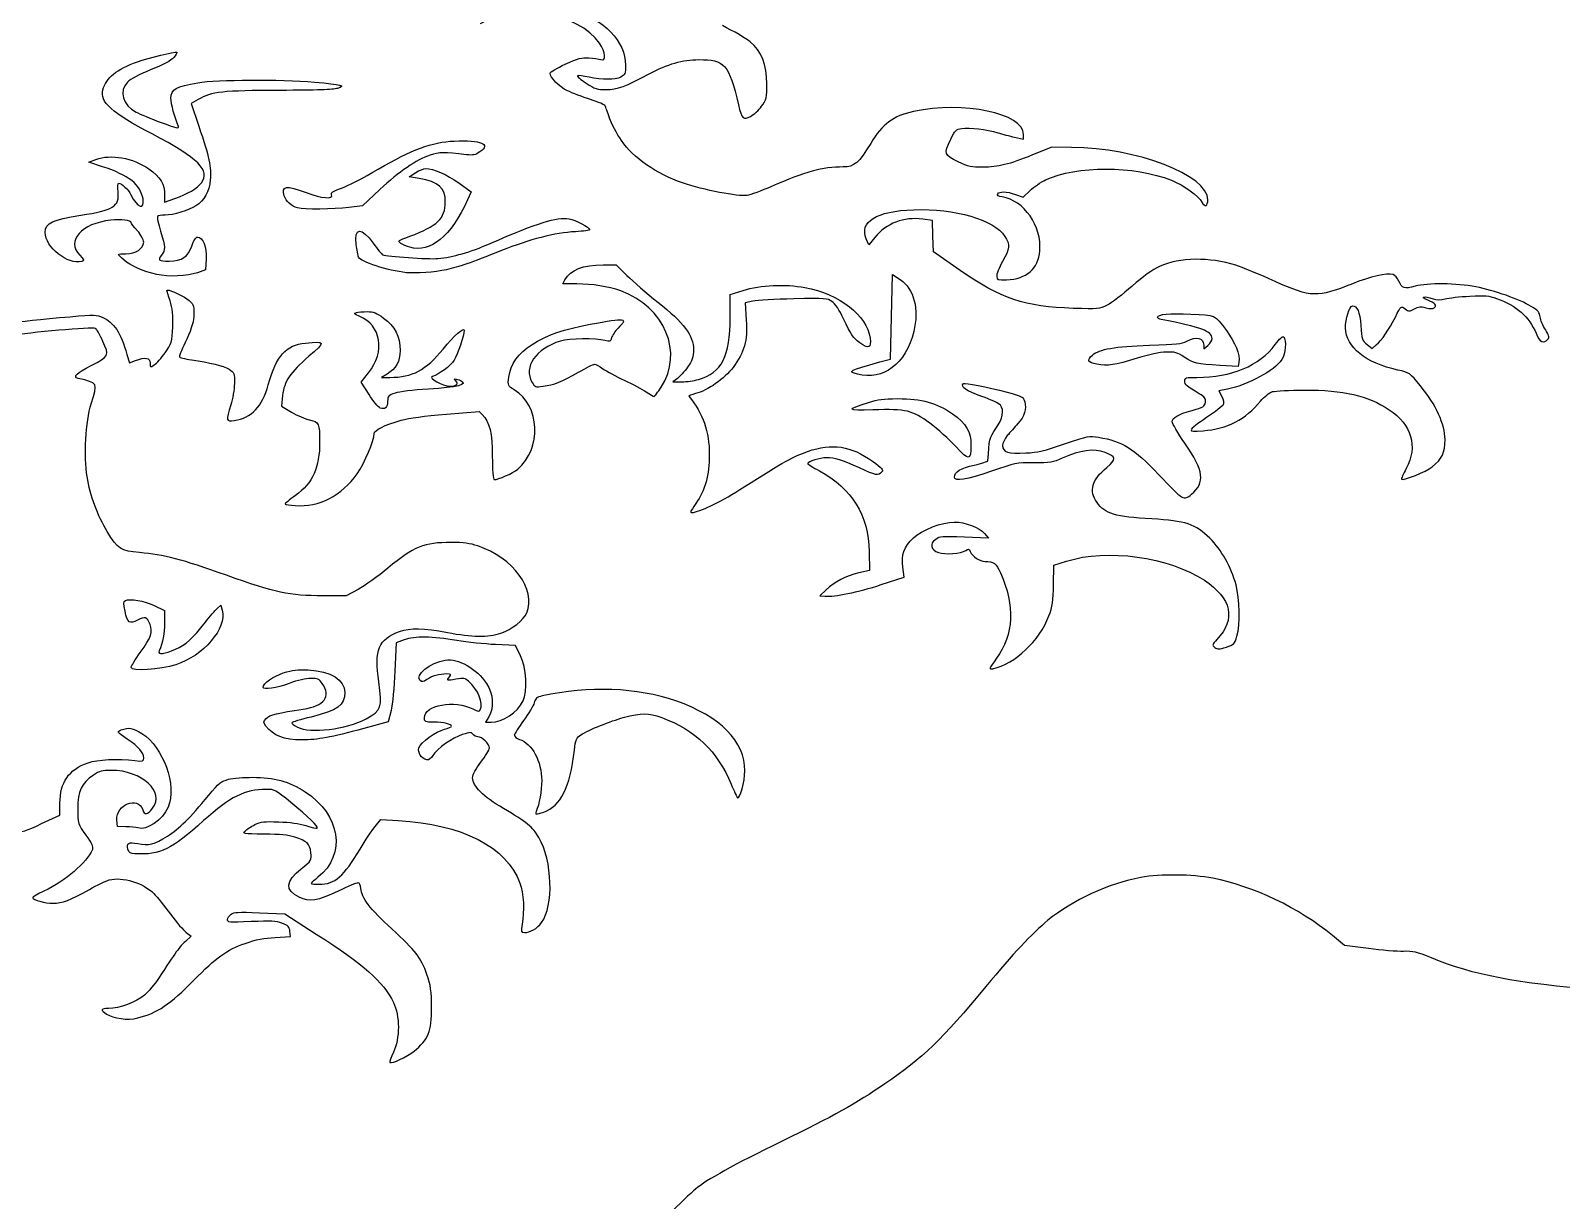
# Model space of a CAD drawing. Extents: x 0 to 500, y 0 to 193.
# Drawn here: x 107.9 to 188.1, y 65 to 126.3 of the extents above; entities that cross this region are included whole.
import ezdxf

# ---------------------------------------------------------------- set-up
doc = ezdxf.new("R2010")
doc.units = 0
doc.layers.add('Layer_1', color=7, linetype='CONTINUOUS')

msp = doc.modelspace()

# ---------------------------------------------------------------- linework, layer by layer
at = {"layer": 'Layer_1', "color": 7}
for points in [[(116.69921, 122.652373), (116.32411, 122.433383), (116.72354, 121.252323)], [(159.47454, 120.678213), (159.94106, 120.575893), (159.94106, 120.822383)], [(162.46248, 120.141543), (161.4164, 120.147543), (160.41681, 119.745343)], [(111.68052, 119.130533), (110.95313, 119.367903), (111.32438, 119.505843)], [(128.2631, 118.511283), (127.74106, 118.602983), (128.08999, 118.820403)], [(126.20703, 117.928493), (125.30478, 117.086913), (124.5924, 116.994313)], [(130.34998, 118.276873), (131.00216, 117.817263), (130.80779, 117.387273)], [(114.93382, 117.630613), (114.93382, 117.274593), (115.46701, 117.463023)], [(159.52024, 117.672963), (159.91424, 117.532883), (160.2844, 117.880413)], [(156.62435, 113.696643), (155.2285, 114.674193), (155.1973, 115.496693), (155.1661, 116.319193), (154.66161, 116.383293)], [(152.14798, 115.415923), (151.83635, 115.035403), (151.70327, 115.345163)], [(117.10628, 114.305863), (117.07438, 113.717633), (116.65921, 113.576193)], [(137.90629, 113.985513), (138.60084, 113.985513), (139.15968, 113.430523)], [(136.53546, 112.989503), (135.79723, 112.990373), (135.9116, 113.200883)], [(152.42005, 108.903073), (152.9689, 109.053113), (153.0238, 111.270543), (153.0787, 113.487963), (153.47965, 113.216013)], [(144.57143, 111.238413), (144.57343, 112.433613), (145.24756, 112.644593)], [(145.75905, 112.077503), (145.353, 111.990203), (145.4144, 111.093273)], [(112.95898, 109.297603), (113.0847, 108.858203), (113.401, 108.972273)], [(169.38307, 109.779153), (169.38707, 109.583953), (169.60296, 109.764663)], [(177.94326, 109.813633), (178.21486, 109.612013), (178.41993, 109.788623)], [(125.64334, 107.194993), (125.23483, 107.834343), (125.62166, 108.326393)], [(171.22855, 108.895003), (171.19095, 108.665353), (170.23758, 108.716053), (170.23723, 108.716033)], [(126.58743, 108.263803), (126.29496, 108.091943), (126.73403, 108.091993)], [(141.80176, 108.033793), (141.57131, 107.861563), (142.03304, 107.861563)], [(121.11481, 107.148033), (121.05421, 106.589133), (121.58989, 106.267363)], [(170.63329, 107.477493), (170.18383, 107.385193), (170.3295, 107.090333)], [(126.22829, 106.486003), (126.22829, 106.486153)], [(129.70008, 106.163303), (131.41854, 106.300803), (131.5782, 106.143463)], [(157.89358, 99.915923), (158.10136, 99.663473), (156.84103, 99.715973)], [(151.85355, 98.958413), (151.87305, 97.978103), (151.30581, 97.843213)], [(152.47545, 97.231023), (153.68285, 97.625963), (153.61325, 98.148023)], [(161.51906, 97.215863), (161.53276, 98.243973), (162.19907, 98.460153)], [(125.0727, 96.983003), (124.44779, 96.647143), (123.23179, 96.649143)], [(149.60624, 96.964553), (149.27542, 96.647103), (149.54396, 96.623903)], [(114.38791, 96.137143), (114.92819, 95.881613), (114.92819, 95.230953)], [(117.68922, 95.982123), (117.88496, 96.159133), (117.95686, 95.891843)], [(127.49231, 94.337303), (127.0652, 94.182953), (127.0005, 92.697523)], [(133.58271, 93.508553), (133.32205, 94.044393), (132.27924, 94.090693)], [(113.1774, 92.887923), (113.17752, 92.887883)], [(126.79586, 90.629723), (126.65587, 90.047343), (125.37863, 89.698753)], [(131.9188, 90.312903), (131.7416, 90.025833), (132.03786, 90.025833)], [(108.48699, 84.708153), (109.44748, 85.160393), (109.44748, 85.780333)], [(134.80186, 85.317903), (134.80186, 85.317683)], [(112.90521, 84.548523), (112.46613, 84.552523), (112.43623, 84.896993)], [(125.96328, 84.554453), (126.26894, 84.918163), (127.16695, 84.870063)], [(119.91186, 80.037733), (121.22404, 79.983133), (122.88236, 78.922953)], [(116.0697, 79.002723), (116.33176, 78.811343), (116.01833, 78.532673)], [(120.73421, 78.749223), (121.53335, 78.795923), (121.50025, 79.071553)], [(178.01588, 78.161073), (176.76699, 78.325743), (176.12601, 78.852803)]]:
    msp.add_lwpolyline(points, dxfattribs=at)
for points in [[(121.90418, 116.967013)], [(127.7791, 114.909473)], [(114.52619, 113.479593)], [(127.61219, 113.576543)], [(151.24006, 108.256763)], [(156.39558, 104.465993)]]:
    msp.add_lwpolyline(points, close=True, dxfattribs=at)
for points in [[(137.7174, 125.600603), (136.65716, 127.188703), (133.29713, 127.733023), (131.46792, 126.613013)], [(136.22064, 127.417983), (137.99391, 126.825353), (139.08486, 125.691473), (139.08486, 124.441053)], [(145.62132, 125.672773), (145.40802, 125.846553), (144.75154, 126.228703), (144.16246, 126.521993)], [(113.50471, 124.626293), (114.09444, 124.834743), (115.49957, 125.175483), (115.56921, 125.126923)], [(137.7951, 124.745283), (138.08695, 124.654883), (138.04573, 125.108873), (137.7174, 125.600603)], [(146.49313, 123.475773), (146.49213, 124.472143), (146.20347, 125.198483), (145.62132, 125.672773)], [(111.69391, 123.153773), (111.86596, 123.793343), (112.41785, 124.242123), (113.50471, 124.626293)], [(115.41347, 124.850333), (115.27942, 124.692193), (114.86696, 124.471933), (114.22414, 124.215193)], [(115.56921, 125.126923), (115.59641, 125.107923), (115.52631, 124.983483), (115.41347, 124.850333)], [(135.1332, 124.033693), (135.1332, 124.090393), (135.49132, 124.300243), (135.92903, 124.500053)], [(135.92903, 124.500053), (136.60935, 124.810623), (136.78858, 124.859103), (137.16393, 124.834083)], [(137.16393, 124.834083), (137.40542, 124.817983), (137.68945, 124.778083), (137.7951, 124.745283)], [(139.08486, 124.441053), (139.08486, 124.015643), (139.05026, 123.928523), (138.84089, 123.826243)], [(140.31866, 123.989633), (141.29257, 124.512073), (142.07827, 124.737513), (142.93161, 124.739343)], [(142.93161, 124.739343), (144.28439, 124.742343), (144.49274, 124.503703), (145.00447, 122.366173)], [(112.98923, 123.562043), (112.52902, 123.084763), (112.73679, 122.358873), (113.43993, 121.987373)], [(114.22414, 124.215193), (113.60491, 123.967873), (113.14705, 123.725713), (112.98923, 123.562043)], [(116.67005, 123.529643), (117.71329, 123.698723), (120.95286, 123.716033), (122.78232, 123.562343)], [(122.78232, 123.562343), (124.2283, 123.440843), (124.45935, 123.378183), (123.98979, 123.234863)], [(136.03809, 123.111853), (135.60328, 123.317073), (135.1332, 123.795963), (135.1332, 124.033693)], [(136.57042, 123.893243), (136.53562, 123.868943), (136.73846, 123.696663), (137.02121, 123.510353)], [(137.17323, 123.823243), (136.8765, 123.886043), (136.60524, 123.917543), (136.57042, 123.893243)], [(138.84089, 123.826243), (138.53413, 123.676403), (137.87189, 123.675063), (137.17323, 123.823243)], [(138.06905, 123.171623), (138.64746, 123.171623), (139.10167, 123.336783), (140.31866, 123.989633)], [(114.27817, 120.844203), (112.15168, 121.963143), (111.52443, 122.523723), (111.69391, 123.153773)], [(115.26475, 122.725763), (115.26275, 123.189993), (115.53476, 123.345653), (116.67005, 123.529643)], [(120.97113, 123.128213), (117.98806, 123.121213), (117.38814, 123.054613), (116.69921, 122.652373)], [(123.98979, 123.234863), (123.74938, 123.161463), (122.93446, 123.132693), (120.97113, 123.128213)], [(137.24776, 122.652073), (136.83942, 122.783673), (136.29506, 122.990573), (136.03809, 123.111853)], [(137.02121, 123.510353), (137.48413, 123.205343), (137.58843, 123.171623), (138.06905, 123.171623)], [(146.21918, 122.297163), (146.46185, 122.626003), (146.49415, 122.764993), (146.49313, 123.475773)], [(113.43993, 121.987373), (113.62765, 121.888173), (114.21846, 121.645323), (114.75284, 121.447673)], [(115.6617, 121.230433), (115.45909, 121.689423), (115.26616, 122.416243), (115.26475, 122.725763)], [(138.02724, 122.313593), (138.00684, 122.368193), (137.6561, 122.520483), (137.24776, 122.652073)], [(138.24728, 121.678533), (138.14663, 121.973243), (138.04762, 122.259023), (138.02724, 122.313593)], [(145.00447, 122.366173), (145.18097, 121.628913), (145.25025, 121.563123), (145.63761, 121.764803)], [(145.63761, 121.764803), (145.80616, 121.852603), (146.06787, 122.092133), (146.21918, 122.297163)], [(154.17722, 122.017233), (153.10202, 121.785633), (152.55693, 121.380463), (151.93395, 120.349793)], [(159.94106, 120.822383), (159.94106, 121.930903), (156.79974, 122.582103), (154.17722, 122.017233)], [(114.75284, 121.447673), (115.52464, 121.162193), (115.71153, 121.117523), (115.6617, 121.230433)], [(116.72354, 121.252323), (117.27461, 119.622903), (117.38347, 119.113473), (117.32544, 118.436063)], [(138.87338, 120.495033), (138.62967, 120.851243), (138.34793, 121.383813), (138.24728, 121.678533)], [(156.12658, 120.573313), (156.34836, 121.039043), (156.40785, 121.096603), (156.7096, 121.137233)], [(156.7096, 121.137233), (157.11314, 121.191533), (158.0151, 121.081133), (158.5904, 120.906973)], [(116.85872, 118.277643), (117.34715, 118.936303), (116.72154, 119.558523), (114.27817, 120.844203)], [(126.1303, 119.002143), (127.87487, 120.028083), (128.94071, 120.422533), (130.10606, 120.473483)], [(130.10606, 120.473483), (131.53132, 120.535783), (132.0432, 120.322133), (131.45361, 119.910963)], [(142.06426, 118.289183), (140.71086, 118.749323), (139.49064, 119.592863), (138.87338, 120.495033)], [(151.93395, 120.349793), (151.32227, 119.337783), (151.0621, 119.114123), (150.49654, 119.114123)], [(156.51077, 119.389663), (155.77708, 119.730303), (155.75603, 119.795133), (156.12658, 120.573313)], [(158.5904, 120.906973), (158.82009, 120.837473), (159.21796, 120.734483), (159.47454, 120.678213)], [(111.32438, 119.505843), (112.1258, 119.803633), (113.26316, 119.601643), (114.10306, 119.012353)], [(128.84374, 119.735083), (128.12093, 119.491073), (127.22168, 118.874933), (126.20703, 117.928493)], [(130.75999, 119.758183), (129.56649, 119.904523), (129.33761, 119.901763), (128.84374, 119.735083)], [(131.45361, 119.910963), (131.20764, 119.739433), (131.10224, 119.716213), (130.75999, 119.758183)], [(160.41681, 119.745343), (159.15917, 119.239303), (158.63053, 119.109313), (157.80148, 119.102243)], [(169.60076, 117.399593), (169.60076, 118.683103), (165.85672, 120.121273), (162.46248, 120.141543)], [(113.80037, 117.438123), (113.67225, 118.192513), (113.06202, 118.679693), (111.68052, 119.130533)], [(114.10306, 119.012353), (114.717, 118.581593), (114.93382, 118.220973), (114.93382, 117.630613)], [(124.19399, 117.999343), (124.5043, 118.107093), (125.37564, 118.558343), (126.1303, 119.002143)], [(128.08999, 118.820403), (128.2819, 118.939983), (128.52134, 119.037823), (128.62207, 119.037823)], [(128.62207, 119.037823), (129.00057, 119.037823), (129.71941, 118.721263), (130.34998, 118.276873)], [(150.49654, 119.114123), (149.39848, 119.114123), (148.49822, 118.870113), (146.73691, 118.095083)], [(157.80148, 119.102243), (157.21331, 119.097243), (157.07366, 119.128343), (156.51077, 119.389663)], [(161.09364, 118.436843), (162.7085, 119.205223), (165.72983, 119.196843), (167.69338, 118.418543)], [(112.4976, 117.813563), (112.4714, 118.065883), (112.4816, 118.272323), (112.5202, 118.272323)], [(112.5202, 118.272323), (112.66675, 118.272323), (113.04245, 117.917193), (113.16446, 117.663333)], [(115.46701, 117.463023), (116.14319, 117.701963), (116.65322, 118.000513), (116.85872, 118.277643)], [(117.32544, 118.436063), (117.27194, 117.811753), (117.02671, 117.372483), (116.56359, 117.071453)], [(121.19895, 117.597063), (121.0277, 118.128283), (121.28725, 118.168363), (122.3508, 117.774893)], [(123.68539, 117.655223), (123.64139, 117.772673), (123.74699, 117.844133), (124.19399, 117.999343)], [(129.64292, 117.266853), (129.64292, 118.026973), (129.30969, 118.327503), (128.2631, 118.511283)], [(145.45327, 117.621683), (144.99186, 117.550983), (143.19373, 117.905173), (142.06426, 118.289183)], [(146.73691, 118.095083), (146.20622, 117.861563), (145.62858, 117.648533), (145.45327, 117.621683)], [(160.2844, 117.880413), (160.48799, 118.071543), (160.85215, 118.321943), (161.09364, 118.436843)], [(167.69338, 118.418543), (168.34438, 118.160503), (169.12704, 117.598983), (169.28995, 117.273093)], [(110.54306, 116.588233), (112.23899, 116.840973), (112.57652, 117.052593), (112.4976, 117.813563)], [(113.16446, 117.663333), (113.49167, 116.982513), (113.90246, 116.837013), (113.80037, 117.438123)], [(121.90418, 116.966953), (121.57213, 117.061753), (121.29036, 117.313473), (121.19895, 117.597063)], [(122.3508, 117.774893), (123.18, 117.468123), (123.77557, 117.414713), (123.68539, 117.655223)], [(130.80779, 117.387273), (129.94811, 115.485393), (128.85943, 114.594733), (127.7791, 114.909473)], [(127.77928, 115.485033), (129.22355, 116.023153), (129.64292, 116.424123), (129.64292, 117.266853)], [(158.82997, 117.547203), (158.62581, 117.578503), (158.54633, 117.629503), (158.58696, 117.703363)], [(158.58696, 117.703363), (158.66946, 117.853333), (159.04762, 117.841023), (159.52024, 117.672963)], [(160.79455, 114.714893), (160.91494, 115.999803), (159.96187, 117.373833), (158.82997, 117.547203)], [(169.28995, 117.273093), (169.43353, 116.985863), (169.60076, 117.053923), (169.60076, 117.399593)], [(108.67698, 115.688313), (108.67698, 116.185053), (109.05236, 116.366083), (110.54306, 116.588233)], [(112.10587, 116.322863), (110.57532, 116.167403), (109.75723, 115.241543), (110.48741, 114.491203)], [(113.17752, 116.206683), (113.17752, 116.324073), (112.66493, 116.379643), (112.10587, 116.322863)], [(114.56138, 116.524953), (114.53048, 116.490153), (114.60168, 116.140443), (114.71956, 115.747833)], [(114.96774, 116.589953), (114.77509, 116.589083), (114.59223, 116.559753), (114.56138, 116.524953)], [(116.56359, 117.071453), (116.20605, 116.839043), (115.38713, 116.591963), (114.96774, 116.589953)], [(124.5924, 116.994313), (123.78228, 116.889043), (122.23243, 116.873273), (121.90418, 116.967013)], [(131.98502, 115.104753), (134.5523, 116.220753), (135.44788, 116.499633), (136.12929, 116.395263)], [(136.12929, 116.395263), (136.45141, 116.345963), (137.217, 115.945133), (137.217, 115.825843)], [(151.70327, 115.345163), (151.31656, 116.245293), (152.22153, 116.802313), (154.19128, 116.876563)], [(154.66161, 116.383293), (153.65317, 116.511503), (152.76542, 116.169843), (152.14798, 115.415923)], [(154.19128, 116.876563), (156.35248, 116.958063), (158.39346, 116.360863), (158.96796, 115.478973)], [(110.59693, 114.166063), (109.85961, 113.968763), (108.67698, 114.906423), (108.67698, 115.688313)], [(113.50683, 115.772133), (113.32571, 115.971303), (113.17752, 116.166853), (113.17752, 116.206683)], [(113.83614, 115.170423), (113.83614, 115.305133), (113.69198, 115.568533), (113.50683, 115.772133)], [(114.71956, 115.747833), (114.97669, 114.891153), (114.98094, 114.777593), (114.76656, 114.490873)], [(124.97237, 115.057223), (124.86185, 115.952463), (125.24643, 115.978643), (125.866, 115.118023)], [(136.46937, 115.724623), (135.37168, 115.660423), (134.06809, 115.328683), (132.58441, 114.735893)], [(137.217, 115.825843), (137.217, 115.794243), (136.88057, 115.748643), (136.46937, 115.724623)], [(112.9001, 114.567333), (113.40561, 114.567333), (113.83614, 114.844723), (113.83614, 115.170423)], [(115.17071, 114.187863), (115.84974, 114.200263), (116.16774, 114.410193), (116.35261, 114.968023)], [(116.35261, 114.968023), (116.45101, 115.264763), (116.56512, 115.439993), (116.66008, 115.439993)], [(116.66008, 115.439993), (116.94011, 115.439993), (117.14023, 114.931343), (117.10628, 114.305863)], [(125.09769, 114.395943), (125.06259, 114.485943), (125.00619, 114.783563), (124.97237, 115.057223)], [(125.866, 115.118023), (126.08713, 114.810893), (126.31119, 114.540333), (126.36393, 114.516773)], [(127.31026, 115.112863), (127.12459, 115.230033), (127.15088, 115.250893), (127.77928, 115.485033)], [(127.7791, 114.909443), (127.62941, 114.953043), (127.41842, 115.044593), (127.31026, 115.112863)], [(129.25026, 114.317283), (130.06124, 114.394783), (130.92199, 114.642643), (131.98502, 115.104753)], [(132.58441, 114.735893), (130.91746, 114.069903), (130.37956, 113.882903), (129.6978, 113.732363)], [(158.96796, 115.478973), (159.24555, 115.052843), (159.22336, 114.826583), (158.83814, 114.155693)], [(159.05711, 113.204053), (160.10829, 113.251953), (160.7062, 113.771843), (160.79455, 114.714893)], [(110.48741, 114.491203), (110.71406, 114.258283), (110.73287, 114.202443), (110.59693, 114.166063)], [(112.51891, 114.532433), (112.51891, 114.551633), (112.69044, 114.567333), (112.9001, 114.567333)], [(112.79705, 114.243253), (112.64407, 114.383123), (112.51891, 114.513253), (112.51891, 114.532433)], [(114.52615, 113.479593), (113.83449, 113.637213), (113.10988, 113.957233), (112.79705, 114.243253)], [(114.76656, 114.490873), (114.56135, 114.216473), (114.6131, 114.177673), (115.17071, 114.187863)], [(127.61219, 113.576593), (126.60142, 113.679873), (125.1988, 114.136923), (125.09769, 114.395943)], [(126.36393, 114.516773), (126.56759, 114.425773), (128.78333, 114.272643), (129.25026, 114.317283)], [(135.9116, 113.200883), (136.19757, 113.727263), (136.85408, 113.985513), (137.90629, 113.985513)], [(158.83814, 114.155693), (158.65414, 113.835253), (158.5183, 113.485043), (158.53628, 113.377453)], [(171.05863, 113.964923), (169.68766, 114.402623), (168.12632, 114.379043), (167.06618, 113.904623)], [(173.1305, 113.115263), (172.31668, 113.478593), (171.38433, 113.860943), (171.05863, 113.964923)], [(116.65921, 113.576193), (116.11656, 113.391323), (115.11307, 113.345883), (114.52619, 113.479593)], [(129.6978, 113.732363), (129.08761, 113.597643), (128.11612, 113.525053), (127.61219, 113.576543)], [(139.15968, 113.430523), (139.46706, 113.125283), (140.19604, 112.496623), (140.77963, 112.033503)], [(153.47965, 113.216013), (154.20255, 112.725683), (154.48, 111.657923), (154.18876, 110.487003)], [(162.54833, 111.708273), (160.0132, 111.783273), (158.75199, 112.206603), (156.62435, 113.696643)], [(158.53628, 113.377453), (158.56648, 113.196463), (158.60548, 113.183493), (159.05711, 113.204053)], [(167.06618, 113.904623), (166.70898, 113.744773), (166.20323, 113.379823), (165.63325, 112.870643)], [(177.17493, 112.994713), (175.32647, 112.257663), (175.03177, 112.266443), (173.1305, 113.115263)], [(179.30801, 113.479483), (178.98557, 113.565783), (178.10546, 113.365753), (177.17493, 112.994713)], [(179.60965, 113.127723), (179.53725, 113.296163), (179.40155, 113.454443), (179.30801, 113.479483)], [(180.47046, 112.867433), (179.90717, 112.710263), (179.77137, 112.751323), (179.60965, 113.127723)], [(115.04543, 112.643983), (115.04543, 112.751203), (115.7975, 112.438413), (116.09969, 112.205503)], [(115.21999, 112.095653), (115.12399, 112.382453), (115.04543, 112.629203), (115.04543, 112.643983)], [(138.83484, 112.618873), (138.15251, 112.862143), (137.36878, 112.988473), (136.53546, 112.989503)], [(140.95205, 107.574553), (142.14933, 109.370913), (141.12948, 111.800743), (138.83484, 112.618873)], [(145.24756, 112.644593), (146.15586, 112.928843), (147.46256, 112.992073), (148.47588, 112.800793)], [(148.47588, 112.800793), (150.31277, 112.454053), (151.74413, 111.347233), (151.89933, 110.153563)], [(165.63325, 112.870643), (165.14876, 112.437833), (164.55904, 111.990283), (164.32275, 111.876093)], [(183.65052, 112.832433), (182.62763, 113.030103), (181.11316, 113.046783), (180.47046, 112.867433)], [(181.08721, 112.154513), (180.69886, 112.319653), (180.92914, 112.361173), (181.40131, 112.211113)], [(182.03789, 112.209113), (182.23125, 112.257913), (182.81086, 112.320353), (183.32591, 112.347963)], [(183.32591, 112.347963), (184.1559, 112.392463), (184.31556, 112.379263), (184.73018, 112.231733)], [(186.55187, 111.809473), (185.93416, 112.178683), (184.60086, 112.648783), (183.65052, 112.832433)], [(115.3572, 110.730543), (115.383, 111.314493), (115.3408, 111.734703), (115.21999, 112.095653)], [(116.09969, 112.205503), (116.44321, 111.940743), (116.47243, 111.879113), (116.47243, 111.419453)], [(124.98073, 111.487903), (125.07953, 111.514303), (125.33765, 111.535903), (125.55436, 111.535903)], [(125.55436, 111.535903), (125.87672, 111.535903), (126.03255, 111.474703), (126.41101, 111.199203)], [(140.77963, 112.033503), (142.14602, 110.949193), (142.65354, 110.275123), (142.64978, 109.549623)], [(147.90019, 112.204103), (146.94589, 112.182503), (145.98237, 112.125503), (145.75905, 112.077503)], [(149.90487, 112.066783), (149.64098, 112.239673), (149.59876, 112.242563), (147.90019, 112.204103)], [(150.50708, 111.166033), (150.29915, 111.618693), (150.07339, 111.956373), (149.90487, 112.066783)], [(164.32275, 111.876093), (163.89904, 111.671323), (163.87468, 111.669023), (162.54833, 111.708273)], [(176.8112, 110.683773), (176.7983, 111.120663), (177.02539, 111.842143), (177.17576, 111.842143)], [(177.17576, 111.842143), (177.43265, 111.842143), (177.56313, 111.533563), (177.61539, 110.802403)], [(179.42809, 111.251623), (179.72999, 111.845853), (179.73151, 111.847143), (179.94155, 111.689933)], [(179.94155, 111.689933), (180.15027, 111.533693), (180.1547, 111.533603), (180.42169, 111.679933)], [(180.42169, 111.679933), (180.64902, 111.804633), (180.74218, 111.814333), (181.01714, 111.741933)], [(181.01714, 111.741933), (181.25834, 111.678433), (181.37527, 111.678533), (181.46679, 111.742803)], [(181.46679, 111.742803), (181.6259, 111.853753), (181.51719, 111.971683), (181.08721, 112.154513)], [(181.40131, 112.211113), (181.6185, 112.142113), (181.76999, 112.141613), (182.03789, 112.209113)], [(184.73018, 112.231733), (185.75785, 111.866123), (186.43651, 111.265623), (186.7997, 110.400603)], [(187.01436, 111.256993), (186.98916, 111.491483), (186.89421, 111.604853), (186.55187, 111.809473)], [(105.1847, 110.464823), (105.95213, 110.852503), (106.83659, 111.001093), (109.97904, 111.270283)], [(111.31281, 110.655853), (111.13402, 110.732953), (107.84528, 110.447773), (106.81913, 110.266243)], [(109.97904, 111.270283), (111.29512, 111.383013), (111.34437, 111.381943), (111.68896, 111.233383)], [(111.68896, 111.233383), (112.26752, 110.984033), (112.63808, 110.419213), (112.95898, 109.297603)], [(114.96581, 109.385353), (115.28812, 109.841933), (115.32321, 109.962493), (115.3572, 110.730543)], [(116.47243, 111.419453), (116.47243, 111.058333), (116.36641, 110.691983), (116.08824, 110.091923)], [(125.13202, 111.299513), (124.86397, 111.413183), (124.83524, 111.448963), (124.98073, 111.487903)], [(125.62166, 108.326393), (126.50891, 109.454993), (126.28571, 110.810243), (125.13202, 111.299513)], [(126.41101, 111.199203), (126.99172, 110.776573), (127.27073, 110.227313), (127.27046, 109.507353)], [(129.52851, 109.577783), (130.08903, 110.266893), (130.63084, 110.750083), (130.63084, 110.560843)], [(132.96856, 108.103033), (133.14328, 109.446773), (134.61927, 110.407903), (137.22734, 110.876253)], [(137.22734, 110.876253), (139.14562, 111.220733), (139.22012, 111.210543), (138.69844, 110.675163)], [(142.90139, 107.980043), (144.13423, 108.339263), (144.56816, 109.185893), (144.57143, 111.238413)], [(145.4144, 111.093273), (145.4881, 110.016913), (145.3172, 109.405763), (144.72111, 108.614713)], [(151.3582, 109.909263), (150.98317, 110.189653), (150.89738, 110.316343), (150.50708, 111.166033)], [(166.96485, 111.236813), (166.96485, 111.400683), (167.57451, 111.461503), (168.70761, 111.410663)], [(167.15694, 111.125803), (167.05129, 111.146503), (166.96485, 111.196503), (166.96485, 111.236813)], [(169.81885, 110.131923), (169.81885, 110.508193), (169.28285, 110.708323), (167.15694, 111.125803)], [(168.70761, 111.410663), (170.03009, 111.351363), (169.93031, 111.397863), (170.57272, 110.540813)], [(177.61539, 110.802403), (177.66569, 110.099253), (177.70059, 109.993743), (177.94326, 109.813633)], [(178.41993, 109.788623), (178.7208, 110.047733), (179.0849, 110.576093), (179.42809, 111.251623)], [(187.29191, 110.593203), (187.15672, 110.796023), (187.03183, 111.094723), (187.01436, 111.256993)], [(111.08165, 108.715373), (112.03401, 109.202753), (112.04198, 109.219083), (111.69674, 109.975183)], [(111.69674, 109.975183), (111.53566, 110.327963), (111.36289, 110.634273), (111.31281, 110.655853)], [(116.08824, 110.091923), (115.87694, 109.636093), (115.70405, 109.225813), (115.70405, 109.180173)], [(122.31937, 109.891413), (123.36726, 110.001003), (123.37697, 109.963613), (122.49833, 109.201163)], [(130.63084, 110.560843), (130.63084, 110.309883), (130.28333, 109.271093), (130.10571, 108.991063)], [(135.67404, 109.990423), (134.38675, 109.598543), (133.71506, 108.621143), (134.18922, 107.829763)], [(138.00237, 110.019923), (137.55222, 110.146173), (136.12635, 110.128093), (135.67404, 109.990423)], [(138.35689, 110.164963), (138.29669, 109.955003), (138.27109, 109.944543), (138.00237, 110.019923)], [(138.69844, 110.675163), (138.54628, 110.519003), (138.39258, 110.289403), (138.35689, 110.164963)], [(154.18876, 110.487003), (153.76885, 108.798793), (152.59569, 107.911473), (151.24006, 108.256763)], [(151.89933, 110.153563), (151.96803, 109.624993), (151.82483, 109.560343), (151.3582, 109.909263)], [(166.53966, 109.770933), (167.97589, 109.818533), (168.21533, 109.845433), (168.49877, 109.991583)], [(168.49877, 109.991583), (169.01151, 110.255943), (169.37578, 110.168443), (169.38307, 109.779153)], [(169.60296, 109.764663), (169.7217, 109.864063), (169.81885, 110.029323), (169.81885, 110.131923)], [(170.57272, 110.540813), (171.02866, 109.932563), (171.29071, 109.274923), (171.22855, 108.895003)], [(173.12763, 109.810183), (173.35717, 110.118933), (173.52391, 110.267873), (173.57601, 110.210733)], [(173.57601, 110.210733), (173.72907, 110.042853), (173.66541, 109.305493), (173.47339, 109.021363)], [(179.5559, 108.475723), (177.8656, 108.840433), (176.84126, 109.664503), (176.8112, 110.683773)], [(186.7997, 110.400603), (187.00356, 109.915043), (187.1801, 109.828433), (187.42139, 110.095633)], [(187.42139, 110.095633), (187.50939, 110.193033), (187.47779, 110.314313), (187.29191, 110.593203)], [(113.401, 108.972273), (113.93164, 109.163633), (114.16728, 109.124443), (114.16728, 108.844823)], [(114.38952, 108.743573), (114.51175, 108.820673), (114.77108, 109.109513), (114.96581, 109.385353)], [(115.70405, 109.180173), (115.70405, 109.134573), (115.98808, 109.058073), (116.33523, 109.010273)], [(120.36698, 107.708453), (120.78814, 109.228023), (121.28469, 109.783213), (122.31937, 109.891413)], [(122.49833, 109.201163), (121.50461, 108.338893), (121.19396, 107.877883), (121.11481, 107.148033)], [(127.27046, 109.507353), (127.27046, 108.911103), (127.07066, 108.547753), (126.58743, 108.263803)], [(126.73403, 108.091993), (127.92241, 108.091993), (128.6231, 108.464673), (129.52851, 109.577783)], [(142.64978, 109.549623), (142.64778, 109.153873), (142.58228, 108.959263), (142.3397, 108.627053)], [(163.79036, 108.778453), (163.2885, 108.872653), (163.24018, 108.975373), (163.56303, 109.261603)], [(163.56303, 109.261603), (163.91507, 109.573703), (164.71461, 109.710523), (166.53966, 109.770933)], [(165.90497, 109.097313), (164.70241, 108.723503), (164.35888, 108.671693), (163.79036, 108.778453)], [(167.40895, 109.415033), (167.06481, 109.404833), (166.53234, 109.292333), (165.90497, 109.097313)], [(168.3587, 109.152113), (167.98476, 109.402073), (167.88671, 109.429223), (167.40895, 109.415033)], [(170.23723, 108.716033), (169.01308, 108.781133), (168.86084, 108.816453), (168.3587, 109.152113)], [(169.02894, 108.091203), (170.85188, 108.091203), (172.30167, 108.699243), (173.12763, 109.810183)], [(110.40295, 108.040533), (110.1059, 108.113633), (110.31805, 108.324603), (111.08165, 108.715373)], [(114.16728, 108.844823), (114.16728, 108.607183), (114.17028, 108.605563), (114.38952, 108.743573)], [(116.33523, 109.010273), (117.31569, 108.875243), (117.99562, 108.704403), (118.31501, 108.512803)], [(118.31501, 108.512803), (118.58588, 108.350333), (118.60615, 108.296083), (118.59109, 107.774163)], [(130.10571, 108.991063), (129.91462, 108.689813), (129.31557, 108.243313), (128.9675, 108.142703)], [(134.76551, 107.627923), (135.34813, 107.703423), (135.74851, 107.861053), (136.61373, 108.355623)], [(136.61373, 108.355623), (137.02224, 108.589143), (137.4034, 108.780203), (137.46074, 108.780203)], [(137.46074, 108.780203), (137.51804, 108.780203), (137.71643, 108.674583), (137.90154, 108.545503)], [(137.90154, 108.545503), (138.08663, 108.416423), (138.58915, 108.145563), (139.01822, 107.943573)], [(142.3397, 108.627053), (142.17059, 108.395493), (141.92851, 108.128533), (141.80176, 108.033793)], [(144.72111, 108.614713), (144.27875, 108.027663), (143.37441, 107.393143), (142.75881, 107.237913)], [(151.24003, 108.256763), (150.68401, 108.398373), (150.79367, 108.458443), (152.42005, 108.903073)], [(173.47339, 109.021363), (173.0773, 108.435393), (171.72944, 107.702703), (170.63329, 107.477493)], [(180.74355, 107.644603), (180.17615, 108.335793), (180.16357, 108.344603), (179.5559, 108.475723)], [(111.08641, 106.713363), (111.43052, 107.830593), (111.45586, 107.781413), (110.40295, 108.040533)], [(118.59109, 107.774163), (118.58209, 107.464353), (118.49699, 106.958883), (118.40179, 106.650883)], [(118.58549, 105.835293), (119.495, 105.969743), (120.0455, 106.548583), (120.36698, 107.708453)], [(128.9675, 108.142703), (128.73191, 108.074603), (129.52213, 107.631893), (129.87927, 107.631893)], [(130.46424, 107.910163), (130.85132, 107.712783), (130.27969, 107.567243), (128.75971, 107.476183)], [(129.87927, 107.631893), (130.23705, 107.631893), (130.37073, 107.749433), (130.18777, 107.903163)], [(130.18777, 107.903163), (130.02041, 108.043793), (130.19377, 108.048253), (130.46424, 107.910163)], [(133.25774, 107.434303), (132.91942, 107.632833), (132.9102, 107.654163), (132.96856, 108.103033)], [(134.18922, 107.829763), (134.33606, 107.584673), (134.36187, 107.575633), (134.76551, 107.627923)], [(139.01822, 107.943573), (139.44731, 107.741593), (139.96414, 107.468293), (140.16674, 107.336223)], [(140.58414, 107.096113), (140.61114, 107.096113), (140.77667, 107.311413), (140.95205, 107.574553)], [(142.03304, 107.861563), (142.28699, 107.861563), (142.67775, 107.914863), (142.90139, 107.980043)], [(157.74972, 107.094673), (156.95895, 107.371943), (156.60045, 107.624213), (156.79971, 107.763173)], [(156.79971, 107.763173), (156.88131, 107.820073), (158.01261, 107.596223), (159.0803, 107.311903)], [(168.39339, 107.899823), (168.39339, 108.081923), (168.42419, 108.091203), (169.02894, 108.091203)], [(169.15273, 107.232513), (168.49104, 107.622673), (168.39339, 107.708483), (168.39339, 107.899823)], [(182.03092, 104.837933), (182.02792, 105.623183), (181.55184, 106.659923), (180.74355, 107.644603)], [(110.8682, 102.889793), (110.69045, 103.955763), (110.7936, 105.762603), (111.08641, 106.713363)], [(126.22829, 106.486153), (126.13129, 106.524353), (125.86803, 106.843333), (125.64334, 107.194993)], [(126.61651, 106.845573), (126.60751, 106.506703), (126.47863, 106.387433), (126.22829, 106.486003)], [(127.00846, 107.264253), (126.67325, 107.150793), (126.62328, 107.097413), (126.61651, 106.845573)], [(128.75971, 107.476183), (127.91692, 107.425683), (127.2453, 107.344423), (127.00846, 107.264253)], [(133.43531, 103.284403), (134.7119, 104.337703), (134.61344, 106.638783), (133.25774, 107.434303)], [(140.16674, 107.336223), (140.36933, 107.204163), (140.55717, 107.096113), (140.58414, 107.096113)], [(142.75881, 107.237913), (142.5476, 107.184613), (142.39008, 107.122333), (142.40877, 107.099443)], [(142.40877, 107.099443), (143.15241, 106.188193), (143.47569, 105.259393), (143.47569, 104.034113)], [(152.05099, 106.391273), (150.65641, 106.354473), (150.63649, 106.387273), (151.81632, 106.777263)], [(151.81632, 106.777263), (152.32081, 106.944043), (152.57343, 106.976693), (153.35309, 106.975913)], [(153.35309, 106.975913), (154.62101, 106.974913), (155.38491, 106.763273), (156.21442, 106.184193)], [(158.7293, 106.642483), (158.6665, 106.724283), (158.2257, 106.927783), (157.74972, 107.094673)], [(159.0803, 107.311903), (159.88187, 107.098443), (159.93873, 107.068123), (160.00599, 106.818073)], [(160.00599, 106.818073), (160.11029, 106.430383), (159.99389, 106.059583), (159.64484, 105.667223)], [(168.7861, 106.361213), (169.36604, 106.525263), (169.43994, 106.570983), (169.47086, 106.784803)], [(169.47086, 106.784803), (169.49856, 106.976403), (169.43476, 107.066213), (169.15273, 107.232513)], [(169.35387, 105.292853), (170.62015, 105.396393), (171.57533, 105.889913), (172.35962, 106.845853)], [(170.3295, 107.090333), (170.4096, 106.928163), (170.44505, 106.733933), (170.4082, 106.658723)], [(172.35962, 106.845853), (172.55881, 107.088653), (172.81855, 107.293663), (172.98854, 107.342263)], [(172.98854, 107.342263), (173.14782, 107.387763), (173.89558, 107.426163), (174.65024, 107.427563)], [(174.65024, 107.427563), (176.72928, 107.431563), (177.96731, 107.144713), (179.10064, 106.397243)], [(118.40179, 106.650883), (118.14494, 105.819693), (118.15573, 105.771763), (118.58549, 105.835293)], [(121.58989, 106.267363), (121.88451, 106.090383), (122.30677, 105.907033), (122.52824, 105.859913)], [(127.32636, 105.841223), (127.78246, 105.969703), (128.5039, 106.067593), (129.70008, 106.163303)], [(131.5782, 106.143463), (131.96051, 105.766673), (132.10305, 105.169303), (132.10433, 103.938423)], [(155.02908, 105.691423), (154.10969, 106.368743), (153.81568, 106.437833), (152.05099, 106.391273)], [(156.21442, 106.184193), (156.93248, 105.682913), (157.19884, 105.231993), (157.1873, 104.537193)], [(158.49621, 105.411973), (158.85357, 105.924283), (158.93808, 106.370433), (158.7293, 106.642483)], [(167.73478, 105.763783), (167.73478, 105.982883), (168.01835, 106.144033), (168.7861, 106.361213)], [(169.53196, 105.984703), (169.08687, 105.689203), (168.7227, 105.401033), (168.7227, 105.344353)], [(170.4082, 106.658723), (170.3714, 106.583523), (169.97707, 106.280203), (169.53196, 105.984703)], [(179.10064, 106.397243), (180.28682, 105.614903), (180.613, 104.484723), (179.99171, 103.309693)], [(122.52824, 105.859913), (123.01809, 105.755673), (123.05515, 105.675413), (123.0571, 104.714333)], [(125.01723, 103.044193), (125.42542, 103.633003), (125.90884, 104.766793), (125.91259, 105.144073)], [(125.91259, 105.144073), (125.91459, 105.331513), (126.44422, 105.592743), (127.32636, 105.841223)], [(156.39558, 104.465963), (156.05264, 104.838933), (155.43771, 105.390383), (155.02908, 105.691423)], [(158.0778, 103.714993), (158.1377, 104.841203), (158.1594, 104.929143), (158.49621, 105.411973)], [(159.64484, 105.667223), (159.47577, 105.477183), (159.22709, 105.195603), (159.09225, 105.041493)], [(168.39237, 104.646553), (168.03069, 105.172863), (167.73478, 105.675623), (167.73478, 105.763783)], [(168.7227, 105.344353), (168.7227, 105.263953), (168.86135, 105.252653), (169.35387, 105.292853)], [(123.0571, 104.714333), (123.0601, 103.370663), (122.69096, 102.556233), (121.78377, 101.903073)], [(148.62977, 104.209163), (149.92957, 104.656973), (150.88681, 104.512293), (152.0359, 103.694343)], [(157.1873, 104.537193), (157.1736, 103.713353), (157.0942, 103.706203), (156.39558, 104.465993)], [(158.84527, 104.515213), (158.84327, 104.173893), (159.13154, 104.082523), (160.06553, 104.129133)], [(159.09225, 105.041493), (158.9574, 104.887393), (158.84626, 104.650563), (158.84527, 104.515213)], [(160.06553, 104.129133), (160.69182, 104.160333), (161.0198, 104.237203), (162.09376, 104.604193)], [(164.22435, 104.148113), (163.59945, 104.373473), (162.94045, 104.288193), (161.97436, 103.856953)], [(162.09376, 104.604193), (163.34636, 105.032233), (163.38587, 105.040053), (163.86816, 104.955363)], [(163.86816, 104.955363), (165.15142, 104.730023), (165.70332, 104.388123), (167.0227, 103.001133)], [(168.73972, 101.968533), (169.47728, 102.584633), (169.40002, 103.180233), (168.39237, 104.646553)], [(181.35243, 103.400103), (181.88059, 103.819603), (182.03404, 104.144783), (182.03092, 104.837933)], [(132.10433, 103.938423), (132.10533, 103.275313), (132.14663, 102.732773), (132.19673, 102.732773)], [(143.47569, 104.034113), (143.47569, 102.987873), (143.25031, 102.165613), (142.7778, 101.487993)], [(145.30067, 102.349123), (147.3775, 103.668763), (147.88625, 103.953013), (148.62977, 104.209163)], [(149.60512, 103.881013), (149.28385, 103.881013), (148.63485, 103.671393), (148.63485, 103.567623)], [(148.63485, 103.567623), (148.63485, 103.539723), (148.90803, 103.369913), (149.24193, 103.190273)], [(151.34805, 103.343983), (150.39297, 103.783113), (150.07522, 103.881013), (149.60512, 103.881013)], [(152.0359, 103.694343), (152.52709, 103.344693), (152.61652, 103.242323), (152.52201, 103.137843)], [(156.31877, 102.868813), (156.31877, 103.132863), (156.65082, 103.333303), (157.36152, 103.498223)], [(157.36152, 103.498223), (157.75398, 103.589323), (158.07631, 103.686853), (158.0778, 103.714993)], [(160.4793, 103.613063), (159.54357, 103.613063), (159.51342, 103.607063), (158.27126, 103.172903)], [(161.97436, 103.856953), (161.46818, 103.631013), (161.3582, 103.613063), (160.4793, 103.613063)], [(164.31065, 103.377013), (164.81308, 103.798653), (164.79708, 103.941563), (164.22435, 104.148113)], [(111.92296, 100.021063), (111.42647, 100.826823), (111.03435, 101.893313), (110.8682, 102.889793)], [(121.77857, 101.375193), (123.02529, 101.277193), (124.21859, 101.892153), (125.01723, 103.044193)], [(132.19673, 102.732773), (132.43102, 102.732773), (133.16052, 103.057673), (133.43531, 103.284403)], [(149.24193, 103.190273), (150.95753, 102.267253), (151.8154, 100.877173), (151.85355, 98.958413)], [(152.52201, 103.137843), (152.32891, 102.924363), (152.21849, 102.943753), (151.34805, 103.343983)], [(158.27126, 103.172903), (156.95502, 102.712863), (156.31877, 102.613763), (156.31877, 102.868813)], [(163.79245, 101.532663), (163.36066, 102.154693), (163.51695, 102.710963), (164.31065, 103.377013)], [(167.0227, 103.001133), (168.33302, 101.623663), (168.32944, 101.625813), (168.73972, 101.968533)], [(179.99171, 103.309693), (179.8367, 103.016523), (179.72767, 102.764253), (179.7494, 102.749093)], [(179.7494, 102.749093), (179.85729, 102.673893), (181.04569, 103.156473), (181.35243, 103.400103)], [(121.78377, 101.903073), (121.46055, 101.670353), (121.21754, 101.464983), (121.24377, 101.446693)], [(142.64443, 101.016793), (143.17665, 101.125223), (144.1161, 101.596443), (145.30067, 102.349123)], [(121.24377, 101.446693), (121.26997, 101.428393), (121.51066, 101.396193), (121.77857, 101.375193)], [(142.7778, 101.487993), (142.44409, 101.009433), (142.43404, 100.973923), (142.64443, 101.016793)], [(166.66837, 100.675423), (164.73856, 100.780973), (164.20356, 100.940433), (163.79245, 101.532663)], [(154.17681, 99.681163), (154.60947, 100.096733), (155.67827, 100.512853), (156.31296, 100.512853)], [(156.31296, 100.512853), (156.8674, 100.512853), (157.64351, 100.219763), (157.89358, 99.915923)], [(169.70629, 99.660183), (168.96089, 100.400373), (168.4254, 100.579333), (166.66837, 100.675423)], [(113.61843, 98.908393), (112.63591, 98.994193), (112.50124, 99.082533), (111.92296, 100.021063)], [(153.61325, 98.148023), (153.52765, 98.790083), (153.67975, 99.203713), (154.17681, 99.681163)], [(155.33932, 99.600193), (155.00588, 99.367663), (155.06987, 99.053263), (155.47827, 98.917373)], [(156.84103, 99.715973), (155.63767, 99.766173), (155.5698, 99.760973), (155.33932, 99.600193)], [(171.07609, 97.221463), (170.82404, 98.148043), (170.31321, 99.057503), (169.70629, 99.660183)], [(118.16933, 97.722643), (115.81438, 98.561803), (114.92029, 98.794753), (113.61843, 98.908393)], [(129.963, 99.440443), (128.51526, 99.441443), (128.01636, 99.239933), (126.63195, 98.092973)], [(131.34618, 99.258243), (130.91945, 99.399323), (130.61169, 99.439863), (129.963, 99.440443)], [(133.90813, 95.755983), (134.42711, 96.963943), (133.19621, 98.646613), (131.34618, 99.258243)], [(155.47827, 98.917373), (155.84695, 98.794693), (156.67215, 98.856473), (156.91361, 99.024893)], [(156.91361, 99.024893), (157.05171, 99.121193), (157.08171, 99.113293), (157.14708, 98.962893)], [(157.14708, 98.962893), (157.26043, 98.702243), (157.64388, 98.445943), (157.9205, 98.445943)], [(162.19907, 98.460153), (164.2929, 99.139483), (167.56337, 98.687133), (169.41688, 97.461843)], [(126.63195, 98.092973), (126.11805, 97.667213), (125.41638, 97.167733), (125.0727, 96.983003)], [(157.9205, 98.445943), (158.38529, 98.445943), (158.51272, 98.352543), (158.73606, 97.848273)], [(123.23179, 96.649143), (121.45073, 96.652143), (120.76623, 96.797273), (118.16933, 97.722643)], [(149.54396, 96.623903), (150.04092, 96.580903), (151.25968, 96.833343), (152.47545, 97.231023)], [(151.30581, 97.843213), (150.61193, 97.678203), (150.04397, 97.384573), (149.60624, 96.964553)], [(158.73606, 97.848273), (159.50198, 96.118993), (159.43188, 94.618093), (158.52699, 93.371513)], [(161.27515, 95.590613), (161.44976, 96.043503), (161.50867, 96.436093), (161.51906, 97.215863)], [(169.41688, 97.461843), (170.84897, 96.515133), (171.08318, 95.420043), (170.08019, 94.360473)], [(171.12459, 94.524003), (171.30032, 95.134183), (171.27599, 96.486563), (171.07609, 97.221463)], [(112.85706, 95.839893), (112.77006, 96.218243), (112.77496, 96.349003), (112.87816, 96.398013)], [(112.87816, 96.398013), (113.12951, 96.517423), (113.84546, 96.394013), (114.38791, 96.137143)], [(113.50843, 95.372763), (113.0865, 95.155223), (113.00033, 95.217013), (112.85706, 95.839893)], [(114.16917, 95.144763), (114.01451, 95.545293), (113.91179, 95.580733), (113.50843, 95.372763)], [(117.95686, 95.891843), (118.20976, 94.951743), (116.96605, 93.495593), (115.51435, 93.032113)], [(117.07221, 95.269263), (117.3039, 95.563973), (117.58155, 95.884763), (117.68922, 95.982123)], [(132.5509, 94.694203), (133.15141, 94.896933), (133.73531, 95.353723), (133.90813, 95.755983)], [(158.33154, 92.827713), (159.50695, 93.087633), (160.76558, 94.268993), (161.27515, 95.590613)], [(113.65768, 93.682353), (114.23734, 94.489123), (114.32526, 94.740503), (114.16917, 95.144763)], [(114.92819, 95.230953), (114.92819, 94.658173), (114.84189, 94.204203), (114.64781, 93.757373)], [(115.50363, 93.845973), (116.03762, 94.082123), (116.39111, 94.402873), (117.07221, 95.269263)], [(126.15512, 92.130703), (125.91227, 93.816013), (126.14612, 94.386053), (127.23927, 94.775003)], [(127.23927, 94.775003), (127.8102, 94.978133), (128.50305, 94.964523), (129.75264, 94.725703)], [(129.75264, 94.725703), (131.05123, 94.477473), (131.88123, 94.468133), (132.5509, 94.694203)], [(130.2485, 94.305803), (128.94522, 94.528493), (128.04974, 94.538723), (127.49231, 94.337303)], [(132.27924, 94.090693), (131.70569, 94.116193), (130.79186, 94.212953), (130.2485, 94.305803)], [(170.08019, 94.360473), (169.82681, 94.092803), (169.81617, 94.052743), (169.96997, 93.945483)], [(169.96997, 93.945483), (170.12378, 93.838223), (170.1818, 93.839843), (170.57102, 93.962283)], [(170.57102, 93.962283), (170.96653, 94.086653), (171.0119, 94.132693), (171.12459, 94.524003)], [(113.17752, 92.887883), (113.17752, 92.957283), (113.39359, 93.314803), (113.65768, 93.682353)], [(114.64781, 93.757373), (114.55841, 93.551633), (114.92365, 93.589433), (115.50363, 93.845973)], [(128.32153, 92.212543), (128.01169, 92.472893), (128.86185, 93.159273), (129.64224, 93.278793)], [(129.64224, 93.278793), (130.31736, 93.382203), (131.29092, 92.830043), (131.80103, 92.054393)], [(133.71586, 91.135523), (133.95993, 91.645463), (133.89095, 92.874953), (133.58271, 93.508553)], [(158.52699, 93.371513), (158.13112, 92.826153), (158.11442, 92.779693), (158.33154, 92.827713)], [(115.51435, 93.032113), (114.71042, 92.775443), (113.1774, 92.680863), (113.1774, 92.887923)], [(120.09523, 91.843643), (120.09723, 92.063453), (120.60692, 92.430403), (121.15349, 92.604913)], [(121.15349, 92.604913), (121.67186, 92.770403), (121.87547, 92.794823), (122.4628, 92.761953)], [(122.59366, 92.320193), (122.33207, 92.321193), (121.92135, 92.225093), (121.4594, 92.054153)], [(122.4628, 92.761953), (123.64934, 92.695553), (124.37583, 92.246573), (124.37583, 91.579733)], [(123.1958, 92.049123), (123.02797, 92.284313), (122.95193, 92.318543), (122.59366, 92.320193)], [(127.0005, 92.697523), (126.9649, 91.880543), (126.87285, 90.950033), (126.79586, 90.629723)], [(128.66857, 92.253943), (128.48319, 92.124673), (128.4332, 92.118703), (128.32153, 92.212543)], [(129.71067, 92.551963), (129.33855, 92.551963), (128.92727, 92.434353), (128.66857, 92.253943)], [(130.20183, 92.273743), (129.71303, 92.182743), (129.70182, 92.187143), (129.86818, 92.403893)], [(129.86818, 92.403893), (129.96628, 92.531713), (129.94468, 92.551963), (129.71067, 92.551963)], [(130.86394, 92.167423), (130.66447, 92.343443), (130.61713, 92.351043), (130.20183, 92.273743)], [(121.4594, 92.054153), (120.79908, 91.809863), (120.09422, 91.701093), (120.09523, 91.843643)], [(122.19874, 90.710173), (123.29967, 90.867773), (123.67712, 91.374643), (123.1958, 92.049123)], [(124.37583, 91.579733), (124.37583, 90.909683), (123.9917, 90.630103), (122.61135, 90.295503)], [(125.49484, 90.204253), (126.29065, 90.629743), (126.34751, 90.795633), (126.15512, 92.130703)], [(131.47213, 90.678263), (131.65456, 91.009823), (131.36091, 91.728843), (130.86394, 92.167423)], [(131.80103, 92.054393), (132.1577, 91.512083), (132.2072, 90.780073), (131.9188, 90.312903)], [(141.73008, 91.136543), (139.71109, 91.843173), (137.12536, 91.939143), (134.72335, 91.396633)], [(120.25298, 90.220793), (120.4273, 90.406333), (120.89114, 90.522993), (122.19874, 90.710173)], [(128.54708, 90.258943), (128.54708, 90.927073), (130.13061, 91.212103), (131.09116, 90.716863)], [(131.09116, 90.716863), (131.3678, 90.574233), (131.4124, 90.569703), (131.47213, 90.678263)], [(132.03786, 90.025833), (132.66593, 90.026703), (133.42542, 90.528703), (133.71586, 91.135523)], [(134.29732, 91.034923), (134.25722, 90.879843), (134.00864, 90.465473), (133.74488, 90.114083)], [(134.72335, 91.396633), (134.43407, 91.331333), (134.35702, 91.265873), (134.29732, 91.034923)], [(145.33993, 87.467183), (145.33993, 89.027993), (144.07187, 90.316963), (141.73008, 91.136543)], [(120.24188, 89.820913), (120.09865, 90.012953), (120.0999, 90.057883), (120.25298, 90.220793)], [(121.59694, 89.990903), (121.58584, 89.955903), (121.71653, 89.854683), (121.88743, 89.765933)], [(122.61135, 90.295503), (122.06456, 90.162963), (121.60807, 90.025883), (121.59694, 89.990903)], [(121.88743, 89.765933), (122.56563, 89.413753), (124.44294, 89.641853), (125.49484, 90.204253)], [(129.04825, 90.025803), (128.56291, 90.025803), (128.54708, 90.032803), (128.54708, 90.258943)], [(129.97408, 89.808843), (129.97408, 89.924193), (129.54045, 90.025803), (129.04825, 90.025803)], [(133.74488, 90.114083), (133.48111, 89.762703), (133.26531, 89.415143), (133.26531, 89.341743)], [(136.74301, 89.365593), (137.17484, 89.631653), (138.30764, 90.089123), (138.96385, 90.262463)], [(138.96385, 90.262463), (139.97195, 90.528763), (140.26255, 90.529023), (140.98166, 90.264463)], [(140.98166, 90.264463), (142.73897, 89.617453), (143.90661, 88.497233), (144.62459, 86.769443)], [(112.96853, 89.142793), (112.4168, 89.518753), (112.41351, 89.523793), (112.65805, 89.618503)], [(112.65805, 89.618503), (113.0544, 89.772023), (113.2606, 89.737423), (113.73669, 89.437473)], [(113.83825, 88.153303), (113.83825, 88.440033), (113.59693, 88.714573), (112.96853, 89.142793)], [(113.73669, 89.437473), (114.86897, 88.724093), (115.58794, 86.705463), (115.11436, 85.569413)], [(122.13433, 89.097433), (121.19153, 89.097433), (120.61796, 89.316713), (120.24188, 89.820913)], [(125.37863, 89.698753), (123.62404, 89.219873), (122.96342, 89.097433), (122.13433, 89.097433)], [(128.2595, 88.676883), (128.36429, 88.968073), (129.15182, 89.543023), (129.60103, 89.656293)], [(130.53292, 89.378273), (130.00642, 89.212713), (129.20719, 88.642683), (128.9941, 88.280763)], [(129.60103, 89.656293), (129.80621, 89.707993), (129.97408, 89.776673), (129.97408, 89.808843)], [(131.08821, 89.390273), (130.99071, 89.511763), (130.95475, 89.510993), (130.53292, 89.378273)], [(131.34368, 89.260373), (131.26048, 89.260373), (131.14554, 89.318773), (131.08821, 89.390273)], [(131.94993, 88.672323), (131.94993, 88.886663), (131.56465, 89.260373), (131.34368, 89.260373)], [(133.26531, 89.341743), (133.26531, 89.268343), (133.38679, 89.169683), (133.53527, 89.122503)], [(133.53527, 89.122503), (134.18725, 88.915343), (134.69231, 87.972143), (134.69231, 86.961753)], [(136.4034, 88.561823), (136.4678, 89.105323), (136.51965, 89.227983), (136.74301, 89.365593)], [(128.67265, 88.051663), (128.40337, 88.087863), (128.17298, 88.436483), (128.2595, 88.676883)], [(128.9941, 88.280763), (128.9007, 88.122123), (128.78135, 88.037063), (128.67265, 88.051663)], [(131.51085, 87.929763), (131.75235, 88.236613), (131.94993, 88.570763), (131.94993, 88.672323)], [(134.80186, 85.317683), (135.71157, 85.645753), (136.16714, 86.568553), (136.4034, 88.561823)], [(109.44748, 85.780333), (109.44748, 86.871013), (109.91099, 87.538483), (110.91897, 87.899293)], [(110.91897, 87.899293), (111.40434, 88.073033), (112.49736, 88.124843), (113.37173, 88.015543)], [(112.13607, 87.499703), (111.65125, 87.499703), (111.52467, 87.465803), (111.20758, 87.250913)], [(114.30158, 85.513493), (114.97731, 86.367583), (113.74299, 87.499703), (112.13607, 87.499703)], [(113.37173, 88.015543), (113.82091, 87.959343), (113.83825, 87.964543), (113.83825, 88.153303)], [(131.07281, 87.110463), (131.07181, 87.272453), (131.23875, 87.584003), (131.51085, 87.929763)], [(144.95072, 86.061433), (145.07812, 85.972633), (145.33993, 86.918203), (145.33993, 87.467183)], [(111.20758, 87.250913), (110.56485, 86.815383), (110.38047, 86.425593), (110.38047, 85.502373)], [(117.24148, 86.194153), (117.7781, 86.843243), (117.89501, 86.937023), (118.28428, 87.030533)], [(118.28428, 87.030533), (118.52543, 87.088433), (119.0932, 87.136263), (119.546, 87.136763)], [(119.546, 87.136763), (120.66887, 87.137763), (121.44495, 86.923203), (122.2909, 86.377023)], [(132.68544, 85.501973), (131.62689, 86.117893), (131.07454, 86.668823), (131.07281, 87.110463)], [(134.69231, 86.961753), (134.69231, 86.443793), (134.5634, 85.716423), (134.40437, 85.337103)], [(144.62459, 86.769443), (144.77923, 86.397283), (144.92599, 86.078683), (144.95072, 86.061433)], [(112.43623, 84.896993), (112.36523, 85.716003), (113.54877, 86.177573), (113.78626, 85.423493)], [(115.07717, 84.053543), (115.70584, 84.454223), (116.23907, 84.981623), (117.24148, 86.194153)], [(120.25229, 86.504563), (119.14345, 86.504563), (118.36857, 86.117053), (116.97771, 84.866963)], [(121.54764, 85.819783), (120.74035, 86.476843), (120.68791, 86.504563), (120.25229, 86.504563)], [(122.2909, 86.377023), (124.15005, 85.176693), (124.46437, 83.088743), (122.96519, 81.898013)], [(110.38047, 85.502373), (110.38047, 84.713483), (110.39187, 84.675893), (110.80245, 84.111813)], [(115.11436, 85.569413), (114.83772, 84.905793), (113.99844, 84.332953), (113.52647, 84.485623)], [(113.78626, 85.423493), (113.87486, 85.142053), (114.02904, 85.168973), (114.30158, 85.513493)], [(122.92699, 84.473523), (123.01439, 84.534423), (122.44971, 85.085583), (121.54764, 85.819783)], [(134.53964, 83.990543), (134.22443, 84.534763), (133.91693, 84.785413), (132.68544, 85.501973)], [(134.40437, 85.337103), (134.33577, 85.173503), (134.39367, 85.170703), (134.80186, 85.317903)], [(106.97335, 84.223873), (107.42677, 84.250173), (107.6997, 84.337463), (108.48699, 84.708153)], [(113.52647, 84.485623), (113.42627, 84.518023), (113.1467, 84.546323), (112.90521, 84.548523)], [(116.97771, 84.866963), (115.27763, 83.338943), (114.72608, 83.071853), (113.3802, 83.124853)], [(120.14016, 84.158763), (119.03414, 84.169563), (119.0106, 84.173463), (119.15063, 84.322913)], [(119.15063, 84.322913), (119.22953, 84.407113), (119.46189, 84.556763), (119.66702, 84.655483)], [(119.66702, 84.655483), (120.00009, 84.815763), (120.13384, 84.831533), (120.91811, 84.802953)], [(120.91811, 84.802953), (121.50152, 84.781653), (121.97697, 84.714753), (122.33463, 84.603413)], [(122.33463, 84.603413), (122.63073, 84.511313), (122.8973, 84.452823), (122.92699, 84.473523)], [(125.17542, 83.376513), (125.44063, 83.824333), (125.79517, 84.354413), (125.96328, 84.554453)], [(127.16695, 84.870063), (130.51483, 84.690603), (132.85867, 83.487863), (133.55515, 81.591963)], [(110.80245, 84.111813), (111.11152, 83.687173), (111.20316, 83.484243), (111.14498, 83.353353)], [(113.01234, 83.373603), (112.91274, 83.689733), (113.04494, 83.763233), (113.52722, 83.660003)], [(113.52722, 83.660003), (114.08783, 83.540023), (114.39307, 83.617503), (115.07717, 84.053543)], [(121.75424, 83.998963), (121.39007, 84.111553), (120.99776, 84.150393), (120.14016, 84.158763)], [(122.59555, 83.183993), (122.53875, 83.661863), (122.39533, 83.800763), (121.75424, 83.998963)], [(134.68564, 79.526953), (135.33666, 80.416863), (135.26047, 82.746013), (134.53964, 83.990543)], [(111.14498, 83.353353), (110.82917, 82.642923), (109.76738, 81.730063), (108.61069, 81.174503)], [(113.3802, 83.124853), (113.14717, 83.133853), (113.07173, 83.185053), (113.01234, 83.373603)], [(122.09482, 82.344403), (122.62879, 82.769943), (122.64213, 82.792293), (122.59555, 83.183993)], [(123.05019, 81.528863), (123.84774, 81.528863), (124.3289, 81.947173), (125.17542, 83.376513)], [(112.03108, 81.759573), (112.71258, 81.940263), (113.82685, 81.601143), (114.36709, 81.048623)], [(121.9761, 80.862103), (121.22968, 81.206563), (121.26804, 81.685523), (122.09482, 82.344403)], [(122.96519, 81.898013), (122.77508, 81.747013), (122.61954, 81.602183), (122.61954, 81.576163)], [(166.08633, 81.887923), (164.45172, 81.591823), (162.47692, 80.680363), (161.22397, 79.643713)], [(169.85983, 81.845123), (168.76848, 82.057563), (167.12578, 82.076173), (166.08633, 81.887923)], [(176.12601, 78.852803), (174.37668, 80.291243), (171.99171, 81.430143), (169.85983, 81.845123)], [(108.61069, 81.174503), (108.28605, 81.018583), (108.02043, 80.863173), (108.02043, 80.829153)], [(109.08523, 80.533993), (109.56618, 80.533993), (109.98383, 80.694843), (110.98941, 81.265843)], [(110.98941, 81.265843), (111.3847, 81.490303), (111.85345, 81.712473), (112.03108, 81.759573)], [(114.36709, 81.048623), (114.54108, 80.870673), (114.93637, 80.380613), (115.24553, 79.959583)], [(124.03191, 81.177433), (122.92362, 80.651173), (122.55551, 80.594703), (121.9761, 80.862103)], [(122.61954, 81.576163), (122.61954, 81.550163), (122.81333, 81.528863), (123.05019, 81.528863)], [(125.06614, 81.604973), (124.99304, 81.604973), (124.5276, 81.412823), (124.03191, 81.177433)], [(125.21514, 81.303913), (125.20614, 81.481843), (125.14484, 81.604723), (125.06614, 81.604973)], [(126.83595, 79.197093), (125.69475, 80.243413), (125.24018, 80.834273), (125.21514, 81.303913)], [(133.55515, 81.591963), (133.74605, 81.072323), (133.7949, 80.118373), (133.66519, 79.442923)], [(108.02043, 80.829153), (108.02043, 80.713023), (108.66732, 80.533713), (109.08523, 80.533993)], [(115.24553, 79.959583), (115.55468, 79.538563), (115.92556, 79.107973), (116.0697, 79.002723)], [(118.22896, 79.678583), (118.22896, 79.763983), (118.31236, 79.891933), (118.41432, 79.963033)], [(119.46386, 79.573533), (118.27297, 79.525233), (118.22896, 79.528933), (118.22896, 79.678583)], [(118.41432, 79.963033), (118.57702, 80.076493), (118.76009, 80.085623), (119.91186, 80.037733)], [(121.08296, 79.485433), (120.75083, 79.604953), (120.53141, 79.616893), (119.46386, 79.573533)], [(121.50025, 79.071553), (121.47295, 79.298723), (121.39962, 79.371473), (121.08296, 79.485433)], [(133.66519, 79.442923), (133.58869, 79.044483), (133.59989, 79.002763), (133.78368, 79.002763)], [(133.78368, 79.002763), (134.09479, 79.002763), (134.45555, 79.212423), (134.68564, 79.526953)], [(161.22397, 79.643713), (160.35096, 78.921413), (159.42172, 77.931093), (157.96464, 76.170153)], [(119.147, 78.430883), (119.74173, 78.635863), (120.13111, 78.713953), (120.73421, 78.749223)], [(122.88236, 78.922953), (125.36382, 77.336523), (126.37992, 76.435423), (126.92299, 75.339593)], [(128.68118, 76.801393), (128.36309, 77.690713), (128.08463, 78.052243), (126.83595, 79.197093)], [(116.01833, 78.532673), (115.72684, 78.273523), (115.51634, 77.983083), (114.61447, 76.595763)], [(116.46927, 76.506133), (117.62081, 77.685883), (118.20611, 78.106603), (119.147, 78.430883)], [(179.8503, 78.015323), (179.52825, 78.004923), (178.70277, 78.070523), (178.01588, 78.161073)], [(181.32461, 77.670873), (180.52844, 77.996373), (180.37483, 78.032263), (179.8503, 78.015323)], [(190.17876, 75.978253), (185.67276, 76.355693), (183.54796, 76.761873), (181.32461, 77.670873)], [(113.52188, 74.527773), (114.544, 74.779263), (115.23911, 75.245843), (116.46927, 76.506133)], [(114.61447, 76.595763), (114.42444, 76.303433), (114.08962, 75.911633), (113.87041, 75.725073)], [(128.92338, 75.060443), (128.92138, 75.901143), (128.86898, 76.276383), (128.68118, 76.801393)], [(113.87041, 75.725073), (113.42776, 75.348363), (112.56377, 75.024083), (111.99957, 75.022903)], [(157.96464, 76.170153), (155.66783, 73.394363), (154.65803, 72.420783), (152.67838, 71.073513)], [(111.99957, 75.022903), (111.57912, 75.022043), (111.5534, 74.954303), (111.8898, 74.733973)], [(111.8898, 74.733973), (112.25953, 74.491793), (112.99697, 74.398633), (113.52188, 74.527773)], [(126.92299, 75.339593), (127.26664, 74.646203), (127.26718, 73.453173), (126.92399, 72.728973)], [(128.00649, 72.790973), (128.74646, 73.373183), (128.92666, 73.819203), (128.92338, 75.060443)], [(126.92399, 72.728973), (126.79523, 72.457113), (126.71228, 72.219053), (126.73966, 72.199963)], [(126.73966, 72.199963), (126.84936, 72.123463), (127.60786, 72.477333), (128.00649, 72.790973)], [(152.67838, 71.073513), (151.15752, 70.038473), (149.9765, 69.380493), (147.2609, 68.055243)], [(147.2609, 68.055243), (144.75065, 66.830233), (143.35061, 66.054793), (142.74908, 65.556313)], [(142.74908, 65.556313), (142.50286, 65.352263), (141.87358, 64.752613), (141.35069, 64.223743)]]:
    msp.add_open_spline(points, degree=3, dxfattribs=at)

doc.saveas('drawing.dxf')
